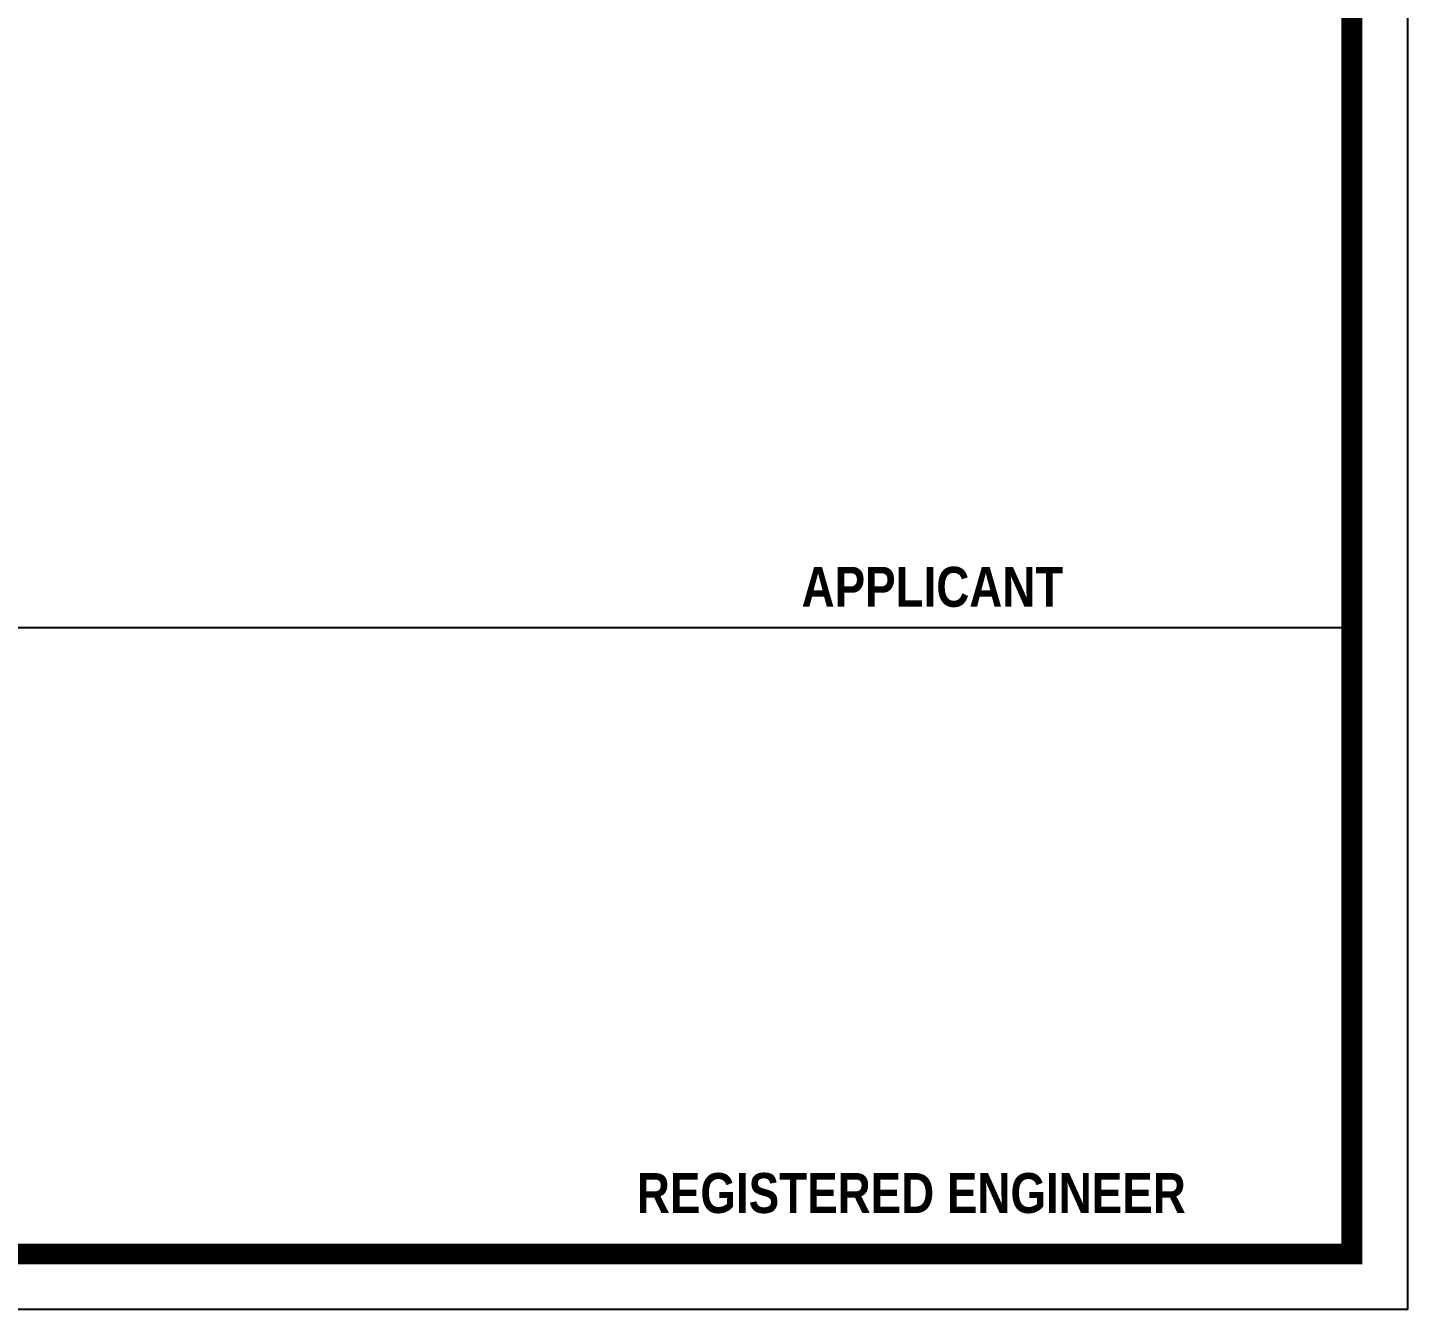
# Model space of a CAD drawing. Header units: metres. Extents: x 3750 to 6203, y 1588 to 3614.
# Drawn here: x 3848.84 to 3868.86, y 1603.83 to 1622.43 of the extents above; entities that cross this region are included whole.
import ezdxf

# ---------------------------------------------------------------- set-up
doc = ezdxf.new("R2010")
doc.units = ezdxf.units.M
doc.styles.add('style2', font='swisscb.ttf')

msp = doc.modelspace()

# ---------------------------------------------------------------- linework, layer by layer
for points in [[(3750.2549, 1603.8281), (3750.2549, 1687.7178), (3868.8576, 1687.7178), (3868.8576, 1603.8281)], [(3750.2549, 1687.7177), (3868.8576, 1687.7176), (3868.8576, 1603.8281), (3750.2549, 1603.8282)]]:
    msp.add_lwpolyline(points, close=True)
at = {"const_width": 0.3036}
msp.add_lwpolyline([(3751.0595, 1604.6328), (3868.0531, 1604.6326), (3868.0531, 1686.913), (3751.0595, 1686.9131)], close=True, dxfattribs=at)
msp.add_lwpolyline([(3829.4331, 1613.7214), (3868.0531, 1613.7214)])

# ---------------------------------------------------------------- texts
at = {"attachment_point": 1, "style": 'style2'}
for s, insert, char_height in [('APPLICANT', (3860.07, 1614.603), 0.5793), ('REGISTERED ENGINEER', (3857.6806, 1605.8066), 0.579299)]:
    msp.add_mtext_dynamic_manual_height_columns(s, width=933.625095, gutter_width=20.1145, heights=[0], dxfattribs=dict(at, insert=insert, char_height=char_height))

doc.saveas('drawing.dxf')
